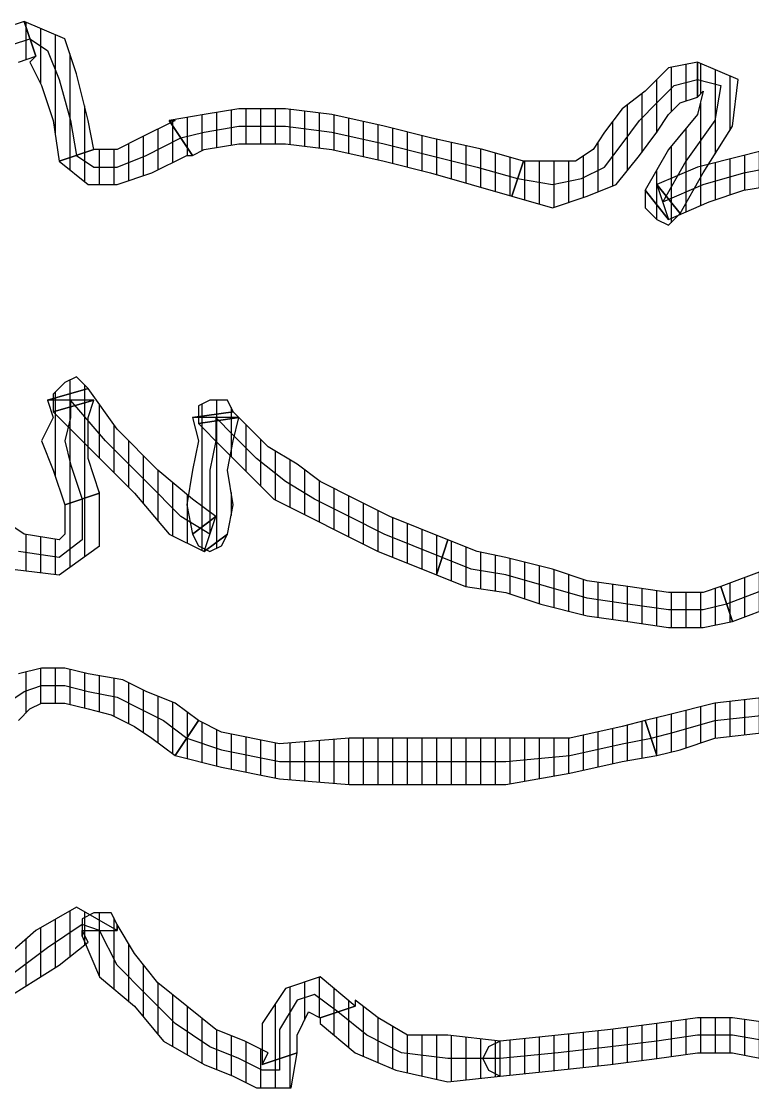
# Model space of a CAD drawing. Header units: millimetres. Extents: x 11489 to 12006, y 36725 to 37730.
# Drawn here: x 11602.11 to 11608.34, y 37430.95 to 37440.04 of the extents above; entities that cross this region are included whole.
import ezdxf

# ---------------------------------------------------------------- set-up
doc = ezdxf.new("R2010")
doc.units = ezdxf.units.MM
doc.layers.add('OC-Mutfak_Ekipman', color=252, linetype='Continuous')
pattern_1 = [(360, (-19413.11011, 29189.02214), (1e-16, 0.125), [25])]

# ---------------------------------------------------------------- blocks, each defined once
blk = doc.blocks.new('A$C0b4f8896')
at = {"ltscale": 30}
h = blk.add_hatch(dxfattribs=at)
h.set_pattern_fill('DC_LINES', color=256, scale=0.1, style=0)
h.set_pattern_definition(pattern_1)
edge = h.paths.add_edge_path(flags=0)
edge.add_line((28.0162, 53.6309), (27.7183, 53.582))
edge.add_line((27.7183, 53.582), (27.8176, 53.2852))
edge.add_line((27.8176, 53.2852), (27.9169, 52.9385))
edge.add_line((27.9169, 52.9385), (28.0162, 52.4932))
edge.add_line((28.0162, 52.4932), (28.1156, 51.999))
edge.add_line((28.1156, 51.999), (28.215, 51.5537))
edge.add_line((28.215, 51.5537), (28.2646, 51.1084))
edge.add_line((28.2646, 51.1084), (28.364, 50.7119))
edge.add_line((28.364, 50.7119), (28.4136, 50.5146))
edge.add_line((28.4136, 50.5146), (28.7117, 50.6133))
edge.add_line((28.7117, 50.6133), (28.662, 50.8115))
edge.add_line((28.662, 50.8115), (28.5627, 51.1084))
edge.add_line((28.5627, 51.1084), (28.5131, 51.5537))
edge.add_line((28.5131, 51.5537), (28.4136, 51.999))
edge.add_line((28.4136, 51.999), (28.3143, 52.4932))
edge.add_line((28.3143, 52.4932), (28.215, 52.9385))
edge.add_line((28.215, 52.9385), (28.1156, 53.3838))
edge.add_line((28.1156, 53.3838), (28.0162, 53.6807))
edge.add_line((28.0162, 53.6807), (27.7183, 53.6309))
edge.add_line((27.7183, 53.6309), (28.0162, 53.6807))
edge.add_line((28.0162, 53.6807), (27.9169, 53.7793))
edge.add_line((27.9169, 53.7793), (27.8176, 53.7793))
edge.add_line((27.8176, 53.7793), (27.7183, 53.7305))
edge.add_line((27.7183, 53.7305), (27.7183, 53.582))
h = blk.add_hatch(dxfattribs=at)
h.set_pattern_fill('DC_LINES', color=256, scale=0.1, style=0)
h.set_pattern_definition(pattern_1)
edge = h.paths.add_edge_path(flags=0)
edge.add_line((23.4462, 52.6914), (23.2972, 52.4443))
edge.add_line((23.2972, 52.4443), (23.3469, 52.3945))
edge.add_line((23.3469, 52.3945), (23.3469, 52.2461))
edge.add_line((23.3469, 52.2461), (23.3965, 52.0479))
edge.add_line((23.3965, 52.0479), (23.4462, 51.8008))
edge.add_line((23.4462, 51.8008), (23.5456, 51.5537))
edge.add_line((23.5456, 51.5537), (23.5953, 51.3555))
edge.add_line((23.5953, 51.3555), (23.6946, 50.96))
edge.add_line((23.6946, 50.96), (23.8436, 50.6133))
edge.add_line((23.8436, 50.6133), (24.1417, 50.7119))
edge.add_line((24.1417, 50.7119), (23.9927, 51.0586))
edge.add_line((23.9927, 51.0586), (23.8933, 51.3555))
edge.add_line((23.8933, 51.3555), (23.8436, 51.6523))
edge.add_line((23.8436, 51.6523), (23.7443, 51.8994))
edge.add_line((23.7443, 51.8994), (23.6946, 52.0479))
edge.add_line((23.6946, 52.0479), (23.645, 52.2461))
edge.add_line((23.645, 52.2461), (23.645, 52.3945))
edge.add_line((23.645, 52.3945), (23.5953, 52.543))
edge.add_line((23.5953, 52.543), (23.4462, 52.2949))
edge.add_line((23.4462, 52.2949), (23.5953, 52.543))
edge.add_line((23.5953, 52.543), (23.496, 52.6416))
edge.add_line((23.496, 52.6416), (23.3965, 52.6416))
edge.add_line((23.3965, 52.6416), (23.2972, 52.5918))
edge.add_line((23.2972, 52.5918), (23.2972, 52.4443))
h = blk.add_hatch(dxfattribs=at)
h.set_pattern_fill('DC_LINES', color=256, scale=0.1, style=0)
h.set_pattern_definition(pattern_1)
edge = h.paths.add_edge_path(flags=0)
edge.add_line((27.5692, 51.2568), (27.4202, 51.6523))
edge.add_line((27.4202, 51.6523), (27.2712, 52.0977))
edge.add_line((27.2712, 52.0977), (27.1718, 52.4443))
edge.add_line((27.1718, 52.4443), (27.0724, 52.6416))
edge.add_line((27.0724, 52.6416), (26.7745, 52.543))
edge.add_line((26.7745, 52.543), (26.8737, 52.3447))
edge.add_line((26.8737, 52.3447), (26.9731, 51.999))
edge.add_line((26.9731, 51.999), (27.1221, 51.5537))
edge.add_line((27.1221, 51.5537), (27.2712, 51.1572))
h = blk.add_hatch(dxfattribs=at)
h.set_pattern_fill('DC_LINES', color=256, scale=0.1, style=0)
h.set_pattern_definition(pattern_1)
h.paths.add_polyline_path([(31.4438, 49.2773), (31.3941, 49.7725), (31.3445, 50.2178), (31.2947, 50.6133), (31.2451, 50.96), (31.2451, 51.2568), (31.2947, 51.5039), (31.3941, 51.751), (31.5432, 51.999), (31.2451, 52.1963), (31.0961, 51.8506), (30.9967, 51.6025), (30.947, 51.2568), (30.947, 50.96), (30.9967, 50.6133), (31.0464, 50.2178), (31.0961, 49.7725), (31.1458, 49.2773), (31.1954, 49.1787), (31.2947, 49.1289), (31.3941, 49.1787)], flags=0)
h = blk.add_hatch(dxfattribs=at)
h.set_pattern_fill('DC_LINES', color=256, scale=0.1, style=0)
h.set_pattern_definition(pattern_1)
edge = h.paths.add_edge_path(flags=0)
edge.add_line((23.8436, 50.6133), (24.092, 50.8115))
edge.add_line((24.092, 50.8115), (23.7443, 51.0088))
edge.add_line((23.7443, 51.0088), (23.3469, 51.2568))
edge.add_line((23.3469, 51.2568), (22.9495, 51.3057))
edge.add_line((22.9495, 51.3057), (22.8005, 50.96))
edge.add_line((22.8005, 50.96), (23.0985, 50.96))
edge.add_line((23.0985, 50.96), (23.0489, 51.0088))
edge.add_line((23.0489, 51.0088), (23.2476, 50.96))
edge.add_line((23.2476, 50.96), (23.5456, 50.7119))
edge.add_line((23.5456, 50.7119), (23.8933, 50.5146))
edge.add_line((23.8933, 50.5146), (24.1417, 50.7119))
edge.add_line((24.1417, 50.7119), (23.8933, 50.5146))
edge.add_line((23.8933, 50.5146), (24.0424, 50.5146))
edge.add_line((24.0424, 50.5146), (24.1417, 50.6133))
edge.add_line((24.1417, 50.6133), (24.1913, 50.7119))
edge.add_line((24.1913, 50.7119), (24.092, 50.8115))
h = blk.add_hatch(dxfattribs=at)
h.set_pattern_fill('DC_LINES', color=256, scale=0.1, style=0)
h.set_pattern_definition(pattern_1)
edge = h.paths.add_edge_path(flags=0)
edge.add_line((27.1718, 48.7334), (27.2712, 48.9805))
edge.add_line((27.2712, 48.9805), (27.3208, 49.3271))
edge.add_line((27.3208, 49.3271), (27.4202, 49.624))
edge.add_line((27.4202, 49.624), (27.5195, 50.0195))
edge.add_line((27.5195, 50.0195), (27.5692, 50.3662))
edge.add_line((27.5692, 50.3662), (27.6189, 50.7119))
edge.add_line((27.6189, 50.7119), (27.6189, 51.0088))
edge.add_line((27.6189, 51.0088), (27.5692, 51.2568))
edge.add_line((27.5692, 51.2568), (27.2712, 51.1572))
edge.add_line((27.2712, 51.1572), (27.3208, 51.0088))
edge.add_line((27.3208, 51.0088), (27.3208, 50.7119))
edge.add_line((27.3208, 50.7119), (27.2712, 50.3662))
edge.add_line((27.2712, 50.3662), (27.2214, 50.0195))
edge.add_line((27.2214, 50.0195), (27.1221, 49.7227))
edge.add_line((27.1221, 49.7227), (27.0228, 49.3271))
edge.add_line((27.0228, 49.3271), (26.9731, 49.0801))
edge.add_line((26.9731, 49.0801), (26.8737, 48.832))
h = blk.add_hatch(dxfattribs=at)
h.set_pattern_fill('DC_LINES', color=256, scale=0.1, style=0)
h.set_pattern_definition(pattern_1)
edge = h.paths.add_edge_path(flags=0)
edge.add_line((22.8005, 50.96), (22.8502, 50.7119))
edge.add_line((22.8502, 50.7119), (23.0489, 50.5146))
edge.add_line((23.0489, 50.5146), (23.1979, 50.3164))
edge.add_line((23.1979, 50.3164), (23.3965, 50.168))
edge.add_line((23.3965, 50.168), (23.5456, 50.0693))
edge.add_line((23.5456, 50.0693), (23.645, 49.9209))
edge.add_line((23.645, 49.9209), (23.645, 49.7227))
edge.add_line((23.645, 49.7227), (23.645, 49.4756))
edge.add_line((23.645, 49.4756), (23.9429, 49.376))
edge.add_line((23.9429, 49.376), (24.0424, 49.7227))
edge.add_line((24.0424, 49.7227), (23.9429, 50.0195))
edge.add_line((23.9429, 50.0195), (23.8436, 50.2666))
edge.add_line((23.8436, 50.2666), (23.5953, 50.4648))
edge.add_line((23.5953, 50.4648), (23.3965, 50.6133))
edge.add_line((23.3965, 50.6133), (23.2476, 50.7119))
edge.add_line((23.2476, 50.7119), (23.1482, 50.8115))
edge.add_line((23.1482, 50.8115), (23.0985, 50.96))
h = blk.add_hatch(dxfattribs=at)
h.set_pattern_fill('DC_LINES', color=256, scale=0.1, style=0)
h.set_pattern_definition(pattern_1)
edge = h.paths.add_edge_path(flags=0)
edge.add_line((28.4136, 50.5146), (28.4633, 50.3164))
edge.add_line((28.4633, 50.3164), (28.5627, 49.8711))
edge.add_line((28.5627, 49.8711), (28.5627, 49.3271))
edge.add_line((28.5627, 49.3271), (28.5627, 48.6836))
edge.add_line((28.5627, 48.6836), (28.5627, 47.9912))
edge.add_line((28.5627, 47.9912), (28.6124, 47.3975))
edge.add_line((28.6124, 47.3975), (28.5131, 46.9023))
edge.add_line((28.5131, 46.9023), (28.4136, 46.7051))
edge.add_line((28.4136, 46.7051), (28.7117, 46.5068))
edge.add_line((28.7117, 46.5068), (28.811, 46.9023))
edge.add_line((28.811, 46.9023), (28.9104, 47.3975))
edge.add_line((28.9104, 47.3975), (28.96, 47.9912))
edge.add_line((28.96, 47.9912), (28.96, 48.6836))
edge.add_line((28.96, 48.6836), (28.96, 49.3271))
edge.add_line((28.96, 49.3271), (28.8607, 49.8711))
edge.add_line((28.8607, 49.8711), (28.7614, 50.3164))
edge.add_line((28.7614, 50.3164), (28.7117, 50.6133))
h = blk.add_hatch(dxfattribs=at)
h.set_pattern_fill('DC_LINES', color=256, scale=0.1, style=0)
h.set_pattern_definition(pattern_1)
edge = h.paths.add_edge_path(flags=0)
edge.add_line((23.645, 49.4756), (23.5456, 49.1289))
edge.add_line((23.5456, 49.1289), (23.4462, 48.6836))
edge.add_line((23.4462, 48.6836), (23.3469, 48.2881))
edge.add_line((23.3469, 48.2881), (23.2476, 47.8428))
edge.add_line((23.2476, 47.8428), (23.1979, 47.4473))
edge.add_line((23.1979, 47.4473), (23.1979, 47.0508))
edge.add_line((23.1979, 47.0508), (23.2476, 46.7539))
edge.add_line((23.2476, 46.7539), (23.2972, 46.457))
edge.add_line((23.2972, 46.457), (23.5953, 46.6553))
edge.add_line((23.5953, 46.6553), (23.5456, 46.7539))
edge.add_line((23.5456, 46.7539), (23.496, 47.0508))
edge.add_line((23.496, 47.0508), (23.496, 47.4473))
edge.add_line((23.496, 47.4473), (23.5456, 47.8428))
edge.add_line((23.5456, 47.8428), (23.645, 48.2881))
edge.add_line((23.645, 48.2881), (23.7443, 48.6836))
edge.add_line((23.7443, 48.6836), (23.8436, 49.0303))
edge.add_line((23.8436, 49.0303), (23.9429, 49.376))
h = blk.add_hatch(dxfattribs=at)
h.set_pattern_fill('DC_LINES', color=256, scale=0.1, style=0)
h.set_pattern_definition(pattern_1)
edge = h.paths.add_edge_path(flags=0)
edge.add_line((30.947, 47.7441), (30.9967, 47.7441))
edge.add_line((30.9967, 47.7441), (31.2451, 48.041))
edge.add_line((31.2451, 48.041), (31.3941, 48.3867))
edge.add_line((31.3941, 48.3867), (31.4935, 48.832))
edge.add_line((31.4935, 48.832), (31.4438, 49.2773))
edge.add_line((31.4438, 49.2773), (31.1458, 49.2773))
edge.add_line((31.1458, 49.2773), (31.0961, 48.832))
edge.add_line((31.0961, 48.832), (31.0961, 48.4863))
edge.add_line((31.0961, 48.4863), (30.947, 48.2383))
edge.add_line((30.947, 48.2383), (30.798, 48.041))
edge.add_line((30.798, 48.041), (30.8477, 48.041))
h = blk.add_hatch(dxfattribs=at)
h.set_pattern_fill('DC_LINES', color=256, scale=0.1, style=0)
h.set_pattern_definition(pattern_1)
edge = h.paths.add_edge_path(flags=0)
edge.add_line((25.8306, 47.0508), (25.8803, 46.7051))
edge.add_line((25.8803, 46.7051), (26.079, 46.9023))
edge.add_line((26.079, 46.9023), (26.2776, 47.1006))
edge.add_line((26.2776, 47.1006), (26.5261, 47.3477))
edge.add_line((26.5261, 47.3477), (26.675, 47.6445))
edge.add_line((26.675, 47.6445), (26.8241, 47.9414))
edge.add_line((26.8241, 47.9414), (26.9731, 48.2383))
edge.add_line((26.9731, 48.2383), (27.0724, 48.4863))
edge.add_line((27.0724, 48.4863), (27.1718, 48.7334))
edge.add_line((27.1718, 48.7334), (26.8737, 48.832))
edge.add_line((26.8737, 48.832), (26.7745, 48.585))
edge.add_line((26.7745, 48.585), (26.675, 48.3379))
edge.add_line((26.675, 48.3379), (26.5261, 48.041))
edge.add_line((26.5261, 48.041), (26.377, 47.7441))
edge.add_line((26.377, 47.7441), (26.228, 47.5459))
edge.add_line((26.228, 47.5459), (26.079, 47.2988))
edge.add_line((26.079, 47.2988), (25.8803, 47.1006))
edge.add_line((25.8803, 47.1006), (25.7809, 47.002))
edge.add_line((25.7809, 47.002), (25.8306, 46.6553))
edge.add_line((25.8306, 46.6553), (25.7809, 47.002))
edge.add_line((25.7809, 47.002), (25.6816, 46.9521))
edge.add_line((25.6816, 46.9521), (25.6816, 46.8037))
edge.add_line((25.6816, 46.8037), (25.7313, 46.7051))
edge.add_line((25.7313, 46.7051), (25.8803, 46.7051))
h = blk.add_hatch(dxfattribs=at)
h.set_pattern_fill('DC_LINES', color=256, scale=0.1, style=0)
h.set_pattern_definition(pattern_1)
edge = h.paths.add_edge_path(flags=0)
edge.add_line((31.2451, 47.5459), (31.0961, 47.5459))
edge.add_line((31.0961, 47.5459), (30.8974, 47.6445))
edge.add_line((30.8974, 47.6445), (30.947, 47.7441))
edge.add_line((30.947, 47.7441), (30.8477, 48.041))
edge.add_line((30.8477, 48.041), (30.5993, 47.7441))
edge.add_line((30.5993, 47.7441), (30.6987, 47.4473))
edge.add_line((30.6987, 47.4473), (30.9967, 47.249))
edge.add_line((30.9967, 47.249), (31.3445, 47.249))
h = blk.add_hatch(dxfattribs=at)
h.set_pattern_fill('DC_LINES', color=256, scale=0.1, style=0)
h.set_pattern_definition(pattern_1)
edge = h.paths.add_edge_path(flags=0)
edge.add_line((30.202, 45.7148), (30.2516, 45.7148))
edge.add_line((30.2516, 45.7148), (30.5993, 45.8633))
edge.add_line((30.5993, 45.8633), (30.8477, 46.1602))
edge.add_line((30.8477, 46.1602), (31.1458, 46.4082))
edge.add_line((31.1458, 46.4082), (31.3445, 46.7539))
edge.add_line((31.3445, 46.7539), (31.4438, 47.002))
edge.add_line((31.4438, 47.002), (31.5432, 47.1992))
edge.add_line((31.5432, 47.1992), (31.5432, 47.4961))
edge.add_line((31.5432, 47.4961), (31.2451, 47.5459))
edge.add_line((31.2451, 47.5459), (31.3445, 47.249))
edge.add_line((31.3445, 47.249), (31.2451, 47.2988))
edge.add_line((31.2451, 47.2988), (31.1458, 47.1006))
edge.add_line((31.1458, 47.1006), (31.0464, 46.8535))
edge.add_line((31.0464, 46.8535), (30.8477, 46.6055))
edge.add_line((30.8477, 46.6055), (30.649, 46.3584))
edge.add_line((30.649, 46.3584), (30.4006, 46.1602))
edge.add_line((30.4006, 46.1602), (30.1522, 46.0117))
edge.add_line((30.1522, 46.0117), (30.202, 46.0117))
edge.add_line((30.202, 46.0117), (30.1522, 46.0117))
edge.add_line((30.1522, 46.0117), (30.0529, 45.9629))
edge.add_line((30.0529, 45.9629), (30.0529, 45.8145))
edge.add_line((30.0529, 45.8145), (30.1026, 45.7148))
edge.add_line((30.1026, 45.7148), (30.2516, 45.7148))
h = blk.add_hatch(dxfattribs=at)
h.set_pattern_fill('DC_LINES', color=256, scale=0.1, style=0)
h.set_pattern_definition(pattern_1)
edge = h.paths.add_edge_path(flags=0)
edge.add_line((26.9731, 46.7539), (26.8241, 46.9521))
edge.add_line((26.8241, 46.9521), (26.5757, 47.002))
edge.add_line((26.5757, 47.002), (26.2776, 46.9521))
edge.add_line((26.2776, 46.9521), (26.0293, 47.002))
edge.add_line((26.0293, 47.002), (25.8306, 47.0508))
edge.add_line((25.8306, 47.0508), (25.8306, 46.6553))
edge.add_line((25.8306, 46.6553), (26.0293, 46.7051))
edge.add_line((26.0293, 46.7051), (26.2776, 46.6553))
edge.add_line((26.2776, 46.6553), (26.5757, 46.6055))
edge.add_line((26.5757, 46.6055), (26.8241, 46.6553))
edge.add_line((26.8241, 46.6553), (26.675, 46.8535))
edge.add_line((26.675, 46.8535), (26.8241, 46.6553))
edge.add_line((26.8241, 46.6553), (26.9235, 46.7051))
edge.add_line((26.9235, 46.7051), (26.9731, 46.8037))
edge.add_line((26.9731, 46.8037), (26.9235, 46.9023))
edge.add_line((26.9235, 46.9023), (26.8241, 46.9521))
h = blk.add_hatch(dxfattribs=at)
h.set_pattern_fill('DC_LINES', color=256, scale=0.1, style=0)
h.set_pattern_definition(pattern_1)
edge = h.paths.add_edge_path(flags=0)
edge.add_line((25.6816, 45.8145), (25.7809, 45.4678))
edge.add_line((25.7809, 45.4678), (26.1287, 45.8145))
edge.add_line((26.1287, 45.8145), (26.4764, 46.1602))
edge.add_line((26.4764, 46.1602), (26.8241, 46.457))
edge.add_line((26.8241, 46.457), (26.9731, 46.7539))
edge.add_line((26.9731, 46.7539), (26.675, 46.8535))
edge.add_line((26.675, 46.8535), (26.5261, 46.6553))
edge.add_line((26.5261, 46.6553), (26.2776, 46.3584))
edge.add_line((26.2776, 46.3584), (25.9299, 46.0117))
edge.add_line((25.9299, 46.0117), (25.5822, 45.7646))
edge.add_line((25.5822, 45.7646), (25.6816, 45.418))
edge.add_line((25.6816, 45.418), (25.5822, 45.7646))
edge.add_line((25.5822, 45.7646), (25.4828, 45.666))
edge.add_line((25.4828, 45.666), (25.5325, 45.5664))
edge.add_line((25.5325, 45.5664), (25.632, 45.4678))
edge.add_line((25.632, 45.4678), (25.7809, 45.4678))
h = blk.add_hatch(dxfattribs=at)
h.set_pattern_fill('DC_LINES', color=256, scale=0.1, style=0)
h.set_pattern_definition(pattern_1)
edge = h.paths.add_edge_path(flags=0)
edge.add_line((23.2972, 46.457), (23.2972, 46.5068))
edge.add_line((23.2972, 46.5068), (23.4462, 46.21))
edge.add_line((23.4462, 46.21), (23.5456, 46.0117))
edge.add_line((23.5456, 46.0117), (23.5456, 45.8633))
edge.add_line((23.5456, 45.8633), (23.5456, 45.8145))
edge.add_line((23.5456, 45.8145), (23.645, 45.5176))
edge.add_line((23.645, 45.5176), (23.8436, 45.7646))
edge.add_line((23.8436, 45.7646), (23.8436, 46.0117))
edge.add_line((23.8436, 46.0117), (23.7443, 46.3086))
edge.add_line((23.7443, 46.3086), (23.5953, 46.6055))
edge.add_line((23.5953, 46.6055), (23.5953, 46.6553))
h = blk.add_hatch(dxfattribs=at)
h.set_pattern_fill('DC_LINES', color=256, scale=0.1, style=0)
h.set_pattern_definition(pattern_1)
edge = h.paths.add_edge_path(flags=0)
edge.add_line((28.4136, 46.7051), (28.2646, 46.5068))
edge.add_line((28.2646, 46.5068), (28.1653, 46.2598))
edge.add_line((28.1653, 46.2598), (28.066, 46.0615))
edge.add_line((28.066, 46.0615), (28.0162, 45.7646))
edge.add_line((28.0162, 45.7646), (27.9666, 45.5664))
edge.add_line((27.9666, 45.5664), (27.9666, 45.3691))
edge.add_line((27.9666, 45.3691), (28.0162, 45.1709))
edge.add_line((28.0162, 45.1709), (28.1156, 44.9727))
edge.add_line((28.1156, 44.9727), (28.4136, 45.1709))
edge.add_line((28.4136, 45.1709), (28.3143, 45.2695))
edge.add_line((28.3143, 45.2695), (28.2646, 45.3691))
edge.add_line((28.2646, 45.3691), (28.2646, 45.5664))
edge.add_line((28.2646, 45.5664), (28.3143, 45.7646))
edge.add_line((28.3143, 45.7646), (28.364, 45.9629))
edge.add_line((28.364, 45.9629), (28.4633, 46.1602))
edge.add_line((28.4633, 46.1602), (28.5627, 46.3086))
edge.add_line((28.5627, 46.3086), (28.7117, 46.5068))
h = blk.add_hatch(dxfattribs=at)
h.set_pattern_fill('DC_LINES', color=256, scale=0.1, style=0)
h.set_pattern_definition(pattern_1)
edge = h.paths.add_edge_path(flags=0)
edge.add_line((31.0464, 44.9238), (30.7484, 45.1211))
edge.add_line((30.7484, 45.1211), (30.4999, 45.5176))
edge.add_line((30.4999, 45.5176), (30.3013, 45.7646))
edge.add_line((30.3013, 45.7646), (30.202, 45.7148))
edge.add_line((30.202, 45.7148), (30.202, 46.0117))
edge.add_line((30.202, 46.0117), (30.0032, 45.666))
edge.add_line((30.0032, 45.666), (30.202, 45.3193))
edge.add_line((30.202, 45.3193), (30.5496, 44.9238))
edge.add_line((30.5496, 44.9238), (30.8477, 44.627))
h = blk.add_hatch(dxfattribs=at)
h.set_pattern_fill('DC_LINES', color=256, scale=0.1, style=0)
h.set_pattern_definition(pattern_1)
edge = h.paths.add_edge_path(flags=0)
edge.add_line((26.4764, 45.8633), (26.1783, 45.7646))
edge.add_line((26.1783, 45.7646), (26.0293, 45.7646))
edge.add_line((26.0293, 45.7646), (25.8306, 45.7646))
edge.add_line((25.8306, 45.7646), (25.6816, 45.8145))
edge.add_line((25.6816, 45.8145), (25.6816, 45.418))
edge.add_line((25.6816, 45.418), (25.8306, 45.4678))
edge.add_line((25.8306, 45.4678), (26.0293, 45.3691))
edge.add_line((26.0293, 45.3691), (26.2776, 45.4678))
edge.add_line((26.2776, 45.4678), (26.5757, 45.5664))
h = blk.add_hatch(dxfattribs=at)
h.set_pattern_fill('DC_LINES', color=256, scale=0.1, style=0)
h.set_pattern_definition(pattern_1)
edge = h.paths.add_edge_path(flags=0)
edge.add_line((26.8241, 44.6768), (26.8241, 44.7256))
edge.add_line((26.8241, 44.7256), (27.1221, 45.1211))
edge.add_line((27.1221, 45.1211), (27.1718, 45.5176))
edge.add_line((27.1718, 45.5176), (26.9235, 45.8633))
edge.add_line((26.9235, 45.8633), (26.4764, 45.8633))
edge.add_line((26.4764, 45.8633), (26.5757, 45.5664))
edge.add_line((26.5757, 45.5664), (26.8241, 45.5664))
edge.add_line((26.8241, 45.5664), (26.8737, 45.5176))
edge.add_line((26.8737, 45.5176), (26.8241, 45.2207))
edge.add_line((26.8241, 45.2207), (26.6254, 44.9238))
edge.add_line((26.6254, 44.9238), (26.6254, 44.9727))
h = blk.add_hatch(dxfattribs=at)
h.set_pattern_fill('DC_LINES', color=256, scale=0.1, style=0)
h.set_pattern_definition(pattern_1)
edge = h.paths.add_edge_path(flags=0)
edge.add_line((23.5456, 45.8145), (23.2972, 45.7646))
edge.add_line((23.2972, 45.7646), (22.8998, 45.666))
edge.add_line((22.8998, 45.666), (22.6018, 45.5664))
edge.add_line((22.6018, 45.5664), (22.4528, 45.2207))
edge.add_line((22.4528, 45.2207), (22.7508, 45.3193))
edge.add_line((22.7508, 45.3193), (22.8005, 45.2695))
edge.add_line((22.8005, 45.2695), (22.9991, 45.3691))
edge.add_line((22.9991, 45.3691), (23.2972, 45.4678))
edge.add_line((23.2972, 45.4678), (23.645, 45.5176))
h = blk.add_hatch(dxfattribs=at)
h.set_pattern_fill('DC_LINES', color=256, scale=0.1, style=0)
h.set_pattern_definition(pattern_1)
edge = h.paths.add_edge_path(flags=0)
edge.add_line((22.4528, 45.2207), (22.5024, 45.0723))
edge.add_line((22.5024, 45.0723), (22.6514, 44.8242))
edge.add_line((22.6514, 44.8242), (22.9991, 44.627))
edge.add_line((22.9991, 44.627), (23.5953, 44.3301))
edge.add_line((23.5953, 44.3301), (23.6946, 44.627))
edge.add_line((23.6946, 44.627), (23.0985, 44.9238))
edge.add_line((23.0985, 44.9238), (22.8502, 45.1211))
edge.add_line((22.8502, 45.1211), (22.8005, 45.1709))
edge.add_line((22.8005, 45.1709), (22.7508, 45.3193))
for p, q in [((23.8933, 51.3555), (23.8436, 51.6523)), ((27.5692, 51.2568), (27.4202, 51.6523)), ((23.5456, 51.5537), (23.5953, 51.3555)), ((23.7443, 51.3555), (23.6946, 51.6025)), ((27.1221, 51.5537), (27.2712, 51.1572)), ((27.2712, 51.6025), (27.4202, 51.207)), ((28.215, 51.5537), (28.2646, 51.1084)), ((28.4136, 51.1084), (28.364, 51.5537)), ((28.5627, 51.1084), (28.5131, 51.5537)), ((30.9967, 51.6025), (30.947, 51.2568)), ((31.1458, 51.5537), (31.0961, 51.2568)), ((31.2451, 51.2568), (31.2947, 51.5039)), ((22.9495, 51.3057), (22.8005, 50.96)), ((23.3469, 51.2568), (22.9495, 51.3057)), ((23.5953, 51.3555), (23.6946, 50.96)), ((23.8436, 51.0088), (23.7443, 51.3555)), ((23.9927, 51.0586), (23.8933, 51.3555)), ((23.7443, 51.0088), (23.3469, 51.2568)), ((27.2712, 51.1572), (27.5692, 51.2568)), ((27.5692, 51.2568), (27.2712, 51.1572)), ((27.4202, 51.207), (27.4698, 51.0088)), ((27.5692, 51.2568), (27.5692, 51.2568)), ((27.5692, 51.2568), (27.5692, 51.2568)), ((27.6189, 51.0088), (27.5692, 51.2568)), ((30.947, 51.2568), (30.947, 50.96)), ((31.0961, 51.2568), (31.0961, 50.96)), ((31.2451, 50.96), (31.2451, 51.2568)), ((22.9495, 50.96), (22.9991, 51.1572)), ((22.9991, 51.1572), (23.2972, 51.1084)), ((23.2972, 51.1084), (23.645, 50.8604)), ((27.2712, 51.1572), (27.2712, 51.1572)), ((27.2712, 51.1572), (27.3208, 51.0088)), ((28.2646, 51.1084), (28.364, 50.7119)), ((28.5131, 50.7617), (28.4136, 51.1084)), ((28.662, 50.8115), (28.5627, 51.1084)), ((23.0985, 50.96), (23.0489, 51.0088)), ((23.0489, 51.0088), (23.2476, 50.96)), ((24.092, 50.8115), (23.7443, 51.0088)), ((23.9927, 50.6631), (23.8436, 51.0088)), ((24.1417, 50.7119), (23.9927, 51.0586)), ((27.3208, 51.0088), (27.3208, 50.7119)), ((27.4698, 51.0088), (27.4698, 50.7119)), ((27.6189, 50.7119), (27.6189, 51.0088)), ((22.8005, 50.96), (23.0985, 50.96)), ((22.8005, 50.96), (22.8005, 50.96)), ((22.8005, 50.96), (22.8502, 50.7119)), ((23.0985, 50.96), (22.8005, 50.96)), ((22.8005, 50.96), (22.8005, 50.96)), ((22.9991, 50.7617), (22.9495, 50.96)), ((23.1482, 50.8115), (23.0985, 50.96)), ((23.0985, 50.96), (23.0985, 50.96)), ((23.2476, 50.96), (23.5456, 50.7119)), ((23.6946, 50.96), (23.8436, 50.6133)), ((30.947, 50.96), (30.9967, 50.6133)), ((31.0961, 50.96), (31.1458, 50.6133)), ((31.2947, 50.6133), (31.2451, 50.96)), ((23.645, 50.8604), (23.9927, 50.6631)), ((23.1482, 50.6133), (22.9991, 50.7617)), ((23.2476, 50.7119), (23.1482, 50.8115)), ((23.8436, 50.6133), (24.092, 50.8115)), ((24.092, 50.8115), (23.8436, 50.6133)), ((24.1913, 50.7119), (24.092, 50.8115)), ((28.5627, 50.5635), (28.5131, 50.7617)), ((28.7117, 50.6133), (28.662, 50.8115)), ((22.8502, 50.7119), (23.0489, 50.5146)), ((23.3965, 50.6133), (23.2476, 50.7119)), ((23.5456, 50.7119), (23.8933, 50.5146)), ((23.8436, 50.6133), (24.1417, 50.7119)), ((23.8933, 50.5146), (24.1417, 50.7119)), ((24.1417, 50.7119), (23.8933, 50.5146)), ((24.1417, 50.6133), (24.1913, 50.7119)), ((27.3208, 50.7119), (27.2712, 50.3662)), ((27.4698, 50.7119), (27.4202, 50.3662)), ((27.5692, 50.3662), (27.6189, 50.7119)), ((28.364, 50.7119), (28.4136, 50.5146)), ((23.2972, 50.4648), (23.1482, 50.6133)), ((23.5953, 50.4648), (23.3965, 50.6133)), ((23.8436, 50.6133), (23.8436, 50.6133)), ((24.0424, 50.5146), (24.1417, 50.6133)), ((28.4136, 50.5146), (28.7117, 50.6133)), ((28.7117, 50.6133), (28.4136, 50.5146)), ((28.6124, 50.3164), (28.5627, 50.5635)), ((28.7614, 50.3164), (28.7117, 50.6133)), ((28.7117, 50.6133), (28.7117, 50.6133)), ((30.9967, 50.6133), (31.0464, 50.2178)), ((31.1458, 50.6133), (31.1954, 50.2178)), ((31.3445, 50.2178), (31.2947, 50.6133)), ((23.0489, 50.5146), (23.1979, 50.3164)), ((23.496, 50.3164), (23.2972, 50.4648)), ((23.8436, 50.2666), (23.5953, 50.4648)), ((23.8933, 50.5146), (24.0424, 50.5146)), ((28.4136, 50.5146), (28.4136, 50.5146)), ((28.4136, 50.5146), (28.4633, 50.3164)), ((28.4136, 50.5146), (28.4136, 50.5146)), ((27.2712, 50.3662), (27.2214, 50.0195)), ((27.4202, 50.3662), (27.3705, 50.0195)), ((27.5195, 50.0195), (27.5692, 50.3662)), ((23.1979, 50.3164), (23.3965, 50.168)), ((23.6946, 50.168), (23.496, 50.3164)), ((28.4633, 50.3164), (28.5627, 49.8711)), ((28.7117, 49.8711), (28.6124, 50.3164)), ((28.8607, 49.8711), (28.7614, 50.3164)), ((23.9429, 50.0195), (23.8436, 50.2666)), ((31.0464, 50.2178), (31.0961, 49.7725)), ((31.1954, 50.2178), (31.2451, 49.7725)), ((31.3941, 49.7725), (31.3445, 50.2178)), ((23.3965, 50.168), (23.5456, 50.0693)), ((23.7939, 49.9697), (23.6946, 50.168)), ((23.5456, 50.0693), (23.645, 49.9209)), ((24.0424, 49.7227), (23.9429, 50.0195)), ((27.2214, 50.0195), (27.1221, 49.7227)), ((27.3705, 50.0195), (27.2712, 49.6729)), ((27.4202, 49.624), (27.5195, 50.0195)), ((23.645, 49.9209), (23.645, 49.7227)), ((23.8436, 49.7227), (23.7939, 49.9697)), ((28.5627, 49.8711), (28.5627, 49.3271)), ((28.7614, 49.3271), (28.7117, 49.8711)), ((28.96, 49.3271), (28.8607, 49.8711)), ((31.0961, 49.7725), (31.1458, 49.2773)), ((31.2451, 49.7725), (31.2947, 49.2773)), ((31.4438, 49.2773), (31.3941, 49.7725)), ((23.645, 49.7227), (23.645, 49.4756)), ((23.7939, 49.4258), (23.8436, 49.7227)), ((23.9429, 49.376), (24.0424, 49.7227)), ((27.1221, 49.7227), (27.0228, 49.3271)), ((27.2712, 49.6729), (27.1718, 49.3271)), ((27.3208, 49.3271), (27.4202, 49.624)), ((23.645, 49.4756), (23.5456, 49.1289)), ((23.645, 49.4756), (23.645, 49.4756)), ((23.9429, 49.376), (23.645, 49.4756)), ((23.645, 49.4756), (23.645, 49.4756)), ((23.645, 49.4756), (23.9429, 49.376)), ((23.6946, 49.0801), (23.7939, 49.4258)), ((23.8436, 49.0303), (23.9429, 49.376)), ((23.9429, 49.376), (23.9429, 49.376)), ((27.0228, 49.3271), (26.9731, 49.0801)), ((27.1718, 49.3271), (27.1221, 49.0303)), ((27.2712, 48.9805), (27.3208, 49.3271)), ((28.5627, 49.3271), (28.5627, 48.6836)), ((28.7614, 48.6836), (28.7614, 49.3271)), ((28.96, 48.6836), (28.96, 49.3271)), ((31.1458, 49.2773), (31.0961, 48.832)), ((31.4438, 49.2773), (31.1458, 49.2773)), ((31.1458, 49.2773), (31.1458, 49.2773)), ((31.1458, 49.2773), (31.1458, 49.2773)), ((31.1458, 49.2773), (31.1954, 49.1787)), ((31.2947, 49.2773), (31.2947, 48.832)), ((31.3941, 49.1787), (31.4438, 49.2773)), ((31.4935, 48.832), (31.4438, 49.2773)), ((31.4438, 49.2773), (31.4438, 49.2773)), ((31.4438, 49.2773), (31.4438, 49.2773)), ((31.4438, 49.2773), (31.4438, 49.2773)), ((23.5456, 49.1289), (23.4462, 48.6836)), ((31.1954, 49.1787), (31.2947, 49.1289)), ((31.2947, 49.1289), (31.3941, 49.1787)), ((23.5953, 48.6836), (23.6946, 49.0801)), ((23.7443, 48.6836), (23.8436, 49.0303)), ((26.9731, 49.0801), (26.8737, 48.832)), ((27.1221, 49.0303), (27.0228, 48.7832)), ((27.1718, 48.7334), (27.2712, 48.9805)), ((26.8737, 48.832), (26.7745, 48.585)), ((26.8737, 48.832), (26.8737, 48.832)), ((26.8737, 48.832), (27.1718, 48.7334)), ((27.1718, 48.7334), (26.8737, 48.832)), ((31.0961, 48.832), (31.0961, 48.4863)), ((31.2947, 48.832), (31.2451, 48.4365)), ((31.3941, 48.3867), (31.4935, 48.832)), ((27.0228, 48.7832), (26.9235, 48.5352)), ((27.0724, 48.4863), (27.1718, 48.7334)), ((27.1718, 48.7334), (27.1718, 48.7334)), ((27.1718, 48.7334), (27.1718, 48.7334)), ((23.4462, 48.6836), (23.3469, 48.2881)), ((23.496, 48.2881), (23.5953, 48.6836)), ((23.645, 48.2881), (23.7443, 48.6836)), ((28.5627, 48.6836), (28.5627, 47.9912)), ((28.7614, 47.9912), (28.7614, 48.6836)), ((28.96, 47.9912), (28.96, 48.6836)), ((26.7745, 48.585), (26.675, 48.3379)), ((26.9235, 48.5352), (26.8241, 48.2881)), ((26.9731, 48.2383), (27.0724, 48.4863)), ((31.0961, 48.4863), (30.947, 48.2383)), ((31.2451, 48.4365), (31.0961, 48.1396)), ((31.2451, 48.041), (31.3941, 48.3867)), ((23.3469, 48.2881), (23.2476, 47.8428)), ((23.3965, 47.8428), (23.496, 48.2881)), ((23.5456, 47.8428), (23.645, 48.2881)), ((26.675, 48.3379), (26.5261, 48.041)), ((26.8241, 48.2881), (26.675, 47.9912)), ((26.8241, 47.9414), (26.9731, 48.2383)), ((30.947, 48.2383), (30.798, 48.041)), ((31.0961, 48.1396), (30.8974, 47.8926)), ((26.5261, 48.041), (26.377, 47.7441)), ((30.8477, 48.041), (30.5993, 47.7441)), ((30.798, 48.041), (30.8477, 48.041)), ((30.8477, 48.041), (30.947, 47.7441)), ((30.947, 47.7441), (30.8477, 48.041)), ((30.9967, 47.7441), (31.2451, 48.041)), ((26.675, 47.9912), (26.5261, 47.6943)), ((26.675, 47.6445), (26.8241, 47.9414)), ((28.5627, 47.9912), (28.6124, 47.3975)), ((28.7614, 47.3975), (28.7614, 47.9912)), ((28.9104, 47.3975), (28.96, 47.9912)), ((23.2476, 47.8428), (23.1979, 47.4473)), ((23.3469, 47.4473), (23.3965, 47.8428)), ((23.496, 47.4473), (23.5456, 47.8428)), ((30.8974, 47.8926), (30.7484, 47.6943)), ((26.377, 47.7441), (26.228, 47.5459)), ((30.5993, 47.7441), (30.6987, 47.4473)), ((30.8974, 47.6445), (30.947, 47.7441)), ((30.947, 47.7441), (30.9967, 47.7441)), ((30.947, 47.7441), (30.947, 47.7441)), ((26.5261, 47.6943), (26.377, 47.4473)), ((26.5261, 47.3477), (26.675, 47.6445)), ((30.7484, 47.6943), (30.798, 47.5459)), ((31.0961, 47.5459), (30.8974, 47.6445)), ((30.8974, 47.6445), (30.8974, 47.6445)), ((26.228, 47.5459), (26.079, 47.2988)), ((30.798, 47.5459), (31.0464, 47.3975)), ((31.2451, 47.5459), (31.0961, 47.5459)), ((31.2451, 47.5459), (31.2451, 47.5459)), ((31.3445, 47.249), (31.2451, 47.5459)), ((31.2451, 47.5459), (31.2451, 47.5459)), ((31.5432, 47.4961), (31.2451, 47.5459)), ((31.2451, 47.5459), (31.3445, 47.249)), ((31.5432, 47.1992), (31.5432, 47.4961)), ((23.1979, 47.4473), (23.1979, 47.0508)), ((23.3469, 47.0508), (23.3469, 47.4473)), ((23.496, 47.0508), (23.496, 47.4473)), ((26.377, 47.4473), (26.1783, 47.1992)), ((28.6124, 47.3975), (28.5131, 46.9023)), ((28.662, 46.9023), (28.7614, 47.3975)), ((28.811, 46.9023), (28.9104, 47.3975)), ((30.6987, 47.4473), (30.9967, 47.249)), ((31.0464, 47.3975), (31.2947, 47.3975)), ((31.2947, 47.3975), (31.3941, 47.3975)), ((31.3941, 47.3975), (31.3941, 47.249)), ((26.079, 47.2988), (25.8803, 47.1006)), ((26.2776, 47.1006), (26.5261, 47.3477)), ((31.2451, 47.2988), (31.1458, 47.1006)), ((31.3445, 47.249), (31.2451, 47.2988)), ((31.2451, 47.2988), (31.2451, 47.2988)), ((26.1783, 47.1992), (25.9796, 47.002)), ((30.9967, 47.249), (31.3445, 47.249)), ((31.3941, 47.249), (31.2947, 47.0508)), ((31.3445, 47.249), (31.3445, 47.249)), ((31.4438, 47.002), (31.5432, 47.1992)), ((25.8803, 47.1006), (25.7809, 47.002)), ((26.079, 46.9023), (26.2776, 47.1006)), ((31.1458, 47.1006), (31.0464, 46.8535)), ((23.1979, 47.0508), (23.2476, 46.7539)), ((23.3965, 46.7539), (23.3469, 47.0508)), ((23.5456, 46.7539), (23.496, 47.0508)), ((25.7809, 47.002), (25.6816, 46.9521)), ((25.7809, 47.002), (25.8306, 46.6553)), ((25.8306, 46.6553), (25.7809, 47.002)), ((25.8306, 47.0508), (25.8803, 46.7051)), ((25.8803, 46.7051), (25.8306, 47.0508)), ((25.8306, 47.0508), (25.8306, 47.0508)), ((26.0293, 47.002), (25.8306, 47.0508)), ((25.8306, 47.0508), (25.8306, 46.6553)), ((25.9796, 47.002), (25.8306, 46.8535)), ((26.2776, 46.9521), (26.0293, 47.002)), ((26.5757, 47.002), (26.2776, 46.9521)), ((26.8241, 46.9521), (26.5757, 47.002)), ((31.2947, 47.0508), (31.1954, 46.8037)), ((31.3445, 46.7539), (31.4438, 47.002)), ((25.6816, 46.9521), (25.6816, 46.8037)), ((26.9731, 46.7539), (26.8241, 46.9521)), ((26.9235, 46.9023), (26.8241, 46.9521)), ((26.8241, 46.9521), (26.9731, 46.7539)), ((25.8306, 46.8535), (26.0293, 46.8535)), ((25.8803, 46.7051), (26.079, 46.9023)), ((26.0293, 46.8535), (26.2776, 46.8037)), ((26.675, 46.8535), (26.5261, 46.6553)), ((26.8241, 46.6553), (26.675, 46.8535)), ((26.675, 46.8535), (26.8241, 46.6553)), ((26.9731, 46.7539), (26.675, 46.8535)), ((26.9731, 46.8037), (26.9235, 46.9023)), ((28.5131, 46.9023), (28.4136, 46.7051)), ((28.5627, 46.6055), (28.662, 46.9023)), ((28.7117, 46.5068), (28.811, 46.9023)), ((31.0464, 46.8535), (30.8477, 46.6055)), ((23.2476, 46.7539), (23.2972, 46.457)), ((23.4462, 46.5566), (23.3965, 46.7539)), ((23.5953, 46.6553), (23.5456, 46.7539)), ((25.6816, 46.8037), (25.7313, 46.7051)), ((26.2776, 46.8037), (26.5757, 46.8037)), ((26.5757, 46.8037), (26.8241, 46.8037)), ((26.8241, 46.8037), (26.675, 46.5566)), ((26.8241, 46.457), (26.9731, 46.7539)), ((26.9235, 46.7051), (26.9731, 46.8037)), ((26.9731, 46.7539), (26.9731, 46.7539)), ((31.1954, 46.8037), (30.9967, 46.5068)), ((31.1458, 46.4082), (31.3445, 46.7539)), ((23.2972, 46.457), (23.5953, 46.6553)), ((23.5953, 46.6553), (23.2972, 46.457)), ((23.5953, 46.6055), (23.5953, 46.6553)), ((25.7313, 46.7051), (25.8803, 46.7051)), ((25.8306, 46.6553), (26.0293, 46.7051)), ((26.0293, 46.7051), (26.2776, 46.6553)), ((26.2776, 46.6553), (26.5757, 46.6055)), ((26.5261, 46.6553), (26.2776, 46.3584)), ((26.5757, 46.6055), (26.8241, 46.6553)), ((26.8241, 46.6553), (26.9235, 46.7051)), ((28.4136, 46.7051), (28.2646, 46.5068)), ((28.4136, 46.7051), (28.4136, 46.7051)), ((28.7117, 46.5068), (28.4136, 46.7051)), ((28.4136, 46.7051), (28.4136, 46.7051)), ((28.4136, 46.7051), (28.7117, 46.5068)), ((23.5953, 46.2598), (23.4462, 46.5566)), ((23.7443, 46.3086), (23.5953, 46.6055)), ((26.675, 46.5566), (26.377, 46.2598)), ((28.4136, 46.4082), (28.5627, 46.6055)), ((30.8477, 46.6055), (30.649, 46.3584)), ((23.2972, 46.457), (23.2972, 46.5068)), ((23.2972, 46.5068), (23.4462, 46.21)), ((23.2972, 46.457), (23.2972, 46.457)), ((26.4764, 46.1602), (26.8241, 46.457)), ((28.2646, 46.5068), (28.1653, 46.2598)), ((28.5627, 46.3086), (28.7117, 46.5068)), ((28.7117, 46.5068), (28.7117, 46.5068)), ((30.9967, 46.5068), (30.7484, 46.2598)), ((28.3143, 46.21), (28.4136, 46.4082)), ((30.8477, 46.1602), (31.1458, 46.4082)), ((23.8436, 46.0117), (23.7443, 46.3086)), ((26.2776, 46.3584), (25.9299, 46.0117)), ((28.4633, 46.1602), (28.5627, 46.3086)), ((30.649, 46.3584), (30.4006, 46.1602)), ((23.4462, 46.21), (23.5456, 46.0117)), ((23.6946, 46.0117), (23.5953, 46.2598)), ((26.377, 46.2598), (26.0293, 45.9131)), ((28.1653, 46.2598), (28.066, 46.0615)), ((28.215, 46.0117), (28.3143, 46.21)), ((30.7484, 46.2598), (30.4999, 46.0117)), ((26.1287, 45.8145), (26.4764, 46.1602)), ((28.364, 45.9629), (28.4633, 46.1602)), ((30.4006, 46.1602), (30.1522, 46.0117)), ((30.5993, 45.8633), (30.8477, 46.1602)), ((23.5456, 46.0117), (23.5456, 45.8633)), ((23.6946, 45.8145), (23.6946, 46.0117)), ((23.8436, 45.7646), (23.8436, 46.0117)), ((25.9299, 46.0117), (25.5822, 45.7646)), ((28.066, 46.0615), (28.0162, 45.7646)), ((28.1653, 45.7646), (28.215, 46.0117)), ((30.202, 46.0117), (30.0032, 45.666)), ((30.1522, 46.0117), (30.0529, 45.9629)), ((30.1522, 46.0117), (30.202, 46.0117)), ((30.202, 46.0117), (30.1522, 46.0117)), ((30.202, 45.7148), (30.202, 46.0117)), ((30.4999, 46.0117), (30.202, 45.8633)), ((26.0293, 45.9131), (25.6816, 45.6162)), ((28.3143, 45.7646), (28.364, 45.9629)), ((30.0529, 45.9629), (30.0529, 45.8145)), ((23.5456, 45.8633), (23.5456, 45.8145)), ((26.4764, 45.8633), (26.1783, 45.7646)), ((26.9235, 45.8633), (26.4764, 45.8633)), ((26.4764, 45.8633), (26.5757, 45.5664)), ((26.4764, 45.8633), (26.4764, 45.8633)), ((26.5757, 45.5664), (26.4764, 45.8633)), ((26.4764, 45.8633), (26.4764, 45.8633)), ((27.1718, 45.5176), (26.9235, 45.8633)), ((30.202, 45.8633), (30.1522, 45.7148)), ((30.202, 45.8633), (30.202, 45.8633)), ((30.202, 45.8633), (30.202, 45.8633)), ((30.2516, 45.7148), (30.5993, 45.8633)), ((23.2972, 45.7646), (22.8998, 45.666)), ((23.5456, 45.8145), (23.2972, 45.7646)), ((23.5456, 45.8145), (23.645, 45.5176)), ((23.5456, 45.8145), (23.5456, 45.8145)), ((23.645, 45.5176), (23.5456, 45.8145)), ((23.5456, 45.8145), (23.5456, 45.8145)), ((23.5953, 45.666), (23.6946, 45.8145)), ((23.645, 45.5176), (23.8436, 45.7646)), ((25.5822, 45.7646), (25.4828, 45.666)), ((25.5822, 45.7646), (25.6816, 45.418)), ((25.6816, 45.418), (25.5822, 45.7646)), ((25.6816, 45.8145), (25.7809, 45.4678)), ((25.7809, 45.4678), (25.6816, 45.8145)), ((25.6816, 45.8145), (25.6816, 45.8145)), ((25.8306, 45.7646), (25.6816, 45.8145)), ((25.6816, 45.8145), (25.6816, 45.418)), ((25.7809, 45.4678), (26.1287, 45.8145)), ((26.0293, 45.7646), (25.8306, 45.7646)), ((26.1783, 45.7646), (26.0293, 45.7646)), ((28.0162, 45.7646), (27.9666, 45.5664)), ((28.1156, 45.5664), (28.1653, 45.7646)), ((28.2646, 45.5664), (28.3143, 45.7646)), ((30.0529, 45.8145), (30.1026, 45.7148)), ((30.3013, 45.7646), (30.202, 45.7148)), ((30.4999, 45.5176), (30.3013, 45.7646)), ((22.8998, 45.666), (22.6018, 45.5664)), ((23.2972, 45.6162), (23.5953, 45.666)), ((25.4828, 45.666), (25.5325, 45.5664)), ((26.228, 45.6162), (26.5261, 45.7148)), ((26.5261, 45.7148), (26.8737, 45.7148)), ((26.8737, 45.7148), (27.0228, 45.5176)), ((30.0032, 45.666), (30.202, 45.3193)), ((30.1026, 45.7148), (30.2516, 45.7148)), ((30.1522, 45.7148), (30.351, 45.418)), ((30.202, 45.7148), (30.2516, 45.7148)), ((30.2516, 45.7148), (30.202, 45.7148)), ((30.202, 45.7148), (30.202, 45.7148)), ((22.6018, 45.5664), (22.4528, 45.2207)), ((22.9495, 45.5176), (23.2972, 45.6162)), ((25.5325, 45.5664), (25.632, 45.4678)), ((25.6816, 45.6162), (25.8306, 45.6162)), ((25.8306, 45.6162), (26.0293, 45.5664)), ((26.0293, 45.5664), (26.228, 45.6162)), ((26.2776, 45.4678), (26.5757, 45.5664)), ((26.5757, 45.5664), (26.8241, 45.5664)), ((26.5757, 45.5664), (26.5757, 45.5664)), ((26.8241, 45.5664), (26.8737, 45.5176)), ((27.9666, 45.5664), (27.9666, 45.3691)), ((28.1156, 45.3691), (28.1156, 45.5664)), ((28.2646, 45.3691), (28.2646, 45.5664)), ((22.7012, 45.418), (22.9495, 45.5176)), ((22.9991, 45.3691), (23.2972, 45.4678)), ((23.2972, 45.4678), (23.645, 45.5176)), ((23.645, 45.5176), (23.645, 45.5176)), ((25.632, 45.4678), (25.7809, 45.4678)), ((25.6816, 45.418), (25.8306, 45.4678)), ((25.8306, 45.4678), (26.0293, 45.3691)), ((26.0293, 45.3691), (26.2776, 45.4678)), ((26.8737, 45.5176), (26.8241, 45.2207)), ((27.0228, 45.5176), (26.9731, 45.1709)), ((27.1221, 45.1211), (27.1718, 45.5176)), ((30.7484, 45.1211), (30.4999, 45.5176)), ((22.6018, 45.2695), (22.7012, 45.418)), ((22.8005, 45.2695), (22.9991, 45.3691)), ((27.9666, 45.3691), (28.0162, 45.1709)), ((28.1653, 45.2207), (28.1156, 45.3691)), ((28.3143, 45.2695), (28.2646, 45.3691)), ((30.351, 45.418), (30.649, 45.0225)), ((22.7508, 45.3193), (22.4528, 45.2207)), ((22.4528, 45.2207), (22.7508, 45.3193)), ((22.8005, 45.1709), (22.7508, 45.3193)), ((22.7508, 45.3193), (22.7508, 45.3193)), ((22.7508, 45.3193), (22.8005, 45.2695)), ((30.202, 45.3193), (30.5496, 44.9238)), ((22.4528, 45.2207), (22.4528, 45.2207)), ((22.4528, 45.2207), (22.5024, 45.0723)), ((22.4528, 45.2207), (22.4528, 45.2207)), ((22.6514, 45.1211), (22.6018, 45.2695)), ((26.8241, 45.2207), (26.6254, 44.9238)), ((28.2646, 45.0723), (28.1653, 45.2207)), ((28.4136, 45.1709), (28.3143, 45.2695))]:
    blk.add_line(p, q, dxfattribs=at)

msp = doc.modelspace()

# ---------------------------------------------------------------- block references
at = {"layer": 'OC-Mutfak_Ekipman', "linetype": 'Continuous', "rotation": 270}
msp.add_blockref('A$C0b4f8896', (11556.9132, 37462.489), dxfattribs=at)

doc.saveas('drawing.dxf')
